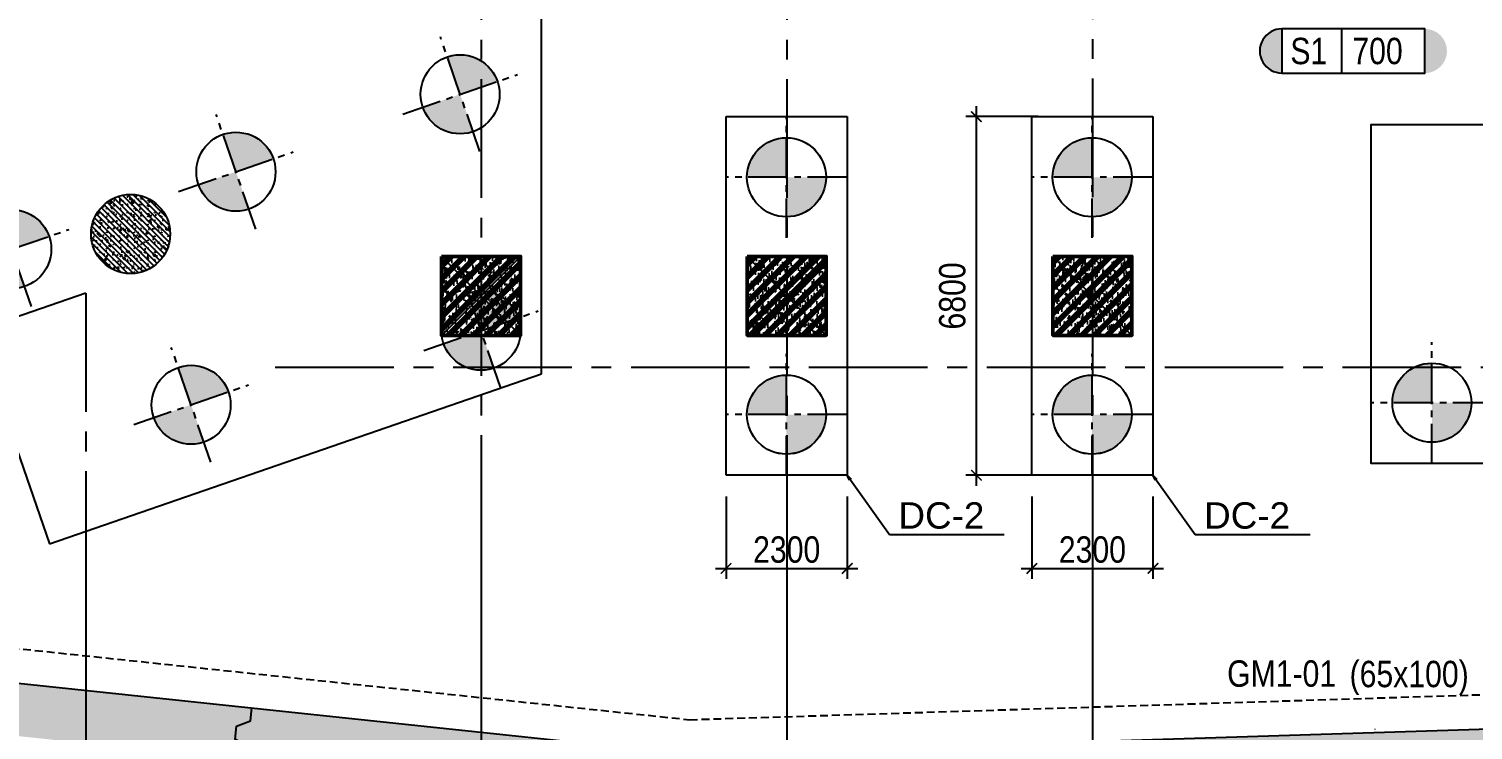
# Model space of a CAD drawing. Header units: millimetres. Extents: x -80883 to 1373228, y -532110 to 182357.
# Drawn here: x 725603 to 753005, y -342209 to -328912 of the extents above; entities that cross this region are included whole.
import ezdxf
from ezdxf.enums import TextEntityAlignment as Align
from ezdxf.xclip import XClip

# ---------------------------------------------------------------- set-up
doc = ezdxf.new("R2010")
doc.units = ezdxf.units.MM
doc.header["$LTSCALE"] = 100
doc.header["$XCLIPFRAME"] = 0
doc.header["$PDMODE"] = 32
doc.header["$PDSIZE"] = 2.5
for name, pattern in [('CENTER2', [1.125, 0.75, -0.125, 0.125, -0.125]), ('DASHED', [4.5, 3, -1.5]), ('HIDDEN', [0.375, 0.25, -0.125])]:
    doc.linetypes.add(name, pattern=pattern)
for name, color, linetype in [('ccu11-Khuat', 9, 'DASHED'), ('ccu11-Manh', 8, 'Continuous'), ('ccu12-Chidan', 9, 'Continuous'), ('ccu12-Hatch', 250, 'Continuous'), ('ccu12-Pile', 4, 'Continuous'), ('ccu12-Text', 31, 'Continuous'), ('ccu12-Truc', 13, 'CENTER2'), ('KC-Betong', 6, 'Continuous'), ('KC2-CONCRETE', 7, 'Continuous'), ('KC2-DIM', 251, 'Continuous'), ('KCS_CENTER_POINT', 7, 'Continuous'), ('KCS_PILE', 8, 'HIDDEN'), ('KT-Dim', 8, 'Continuous'), ('Xref_ST_MBDV Cot vach 30.7.2022$0$Xref_ST_MBDV Cot vach 30.7.2022|Xref_ST_MBDV Cot vach 30.7.2022|Xref_ST_MBDV Cot vach 30.7.2022|Xref_ST_MBDV Cot vach 30.7.2022|A-CORE-OTLN', 2, 'Continuous'), ('Xref_ST_MBDV Cot vach 30.7.2022$0$Xref_ST_MBDV Cot vach 30.7.2022|Xref_ST_MBDV Cot vach 30.7.2022|Xref_ST_MBDV Cot vach 30.7.2022|Xref_ST_MBDV Cot vach 30.7.2022|A-WALL-PATT', 251, 'Continuous'), ('Xref_ST_MBDV Cot vach 30.7.2022$0$Xref_ST_MBDV Cot vach 30.7.2022|Xref_ST_MBDV Cot vach 30.7.2022|Xref_ST_MBDV Cot vach 30.7.2022|Xref_ST_MBDV Cot vach 30.7.2022|ccu12-Thay', 7, 'Continuous')]:
    doc.layers.add(name, color=color, linetype=linetype)
for name, color, linetype, lineweight in [('ccu12-Tencaukien', 9, 'Continuous', 15), ('KC-Tencaukien', 9, 'Continuous', 15), ('KT-Net cot vach', 6, 'Continuous', 50)]:
    doc.layers.add(name, color=color, linetype=linetype, lineweight=lineweight)
doc.styles.add('Arial', font='arial.ttf', dxfattribs={"width": 0.7})
doc.styles.add('Arial Narrow', font='ARIALN.TTF')
doc.dimstyles.new('ccu11-100x2', dxfattribs={"dimscale": 100, "dimtxt": 2.5, "dimasz": 1, "dimexe": 1, "dimexo": 2, "dimgap": 1, "dimtad": 1, "dimdec": 0, "dimlfac": 0.5, "dimrnd": 5, "dimdsep": 46, "dimtxsty": 'Arial', "dimblk": 'ARCHTICK', "dimcen": -1, "dimdle": 1, "dimclrd": 256, "dimclre": 256, "dimclrt": 31, "dimadec": 0, "dimazin": 2, "dimtfac": 0.1, "dimtdec": 0, "dimtmove": 0, "dimatfit": 1, "dimldrblk": 'ARCHTICK', "dimfxl": 1, "dimtvp": 0.8333333333333334, "dimtolj": 1, "dimtzin": 12, "dimarcsym": 0})
doc.dimstyles.new('ccu12-200', dxfattribs={"dimscale": 200, "dimtxt": 2.5, "dimasz": 1, "dimexe": 1, "dimexo": 2, "dimgap": 1, "dimtad": 1, "dimdec": 0, "dimrnd": 5, "dimdsep": 46, "dimtxsty": 'Arial Narrow', "dimblk": 'ARCHTICK', "dimcen": -1, "dimdle": 1, "dimclrd": 256, "dimclre": 256, "dimclrt": 3, "dimadec": 0, "dimazin": 2, "dimtfac": 0.1, "dimtdec": 0, "dimtmove": 0, "dimatfit": 1, "dimldrblk": 'ARCHTICK', "dimfxl": 1, "dimtvp": 0.8333333333333334, "dimtolj": 1, "dimtzin": 12, "dimarcsym": 0})
doc.dimstyles.new('CCU_1-300', dxfattribs={"dimscale": 200, "dimtxt": 2.5, "dimasz": 1, "dimexe": 1, "dimexo": 2, "dimgap": 0.5, "dimtad": 1, "dimdec": 0, "dimrnd": 5, "dimdsep": 46, "dimtxsty": 'Arial Narrow', "dimblk": 'ARCHTICK', "dimcen": -1, "dimdle": 1, "dimclrd": 256, "dimclre": 256, "dimclrt": 3, "dimadec": 0, "dimazin": 2, "dimtfac": 0.1, "dimtdec": 0, "dimtix": 1, "dimtmove": 2, "dimatfit": 1, "dimfxl": 1, "dimtvp": 0.8333333333333334, "dimtolj": 1, "dimtzin": 12, "dimarcsym": 0})

# ---------------------------------------------------------------- blocks, each defined once
blk = doc.blocks.new('Xref_ST_MBDV Cot vach 30.7.2022$0$Tuong Vay01-flat-1')
at = {"layer": 'Xref_ST_MBDV Cot vach 30.7.2022$0$Xref_ST_MBDV Cot vach 30.7.2022|Xref_ST_MBDV Cot vach 30.7.2022|Xref_ST_MBDV Cot vach 30.7.2022|Xref_ST_MBDV Cot vach 30.7.2022|A-WALL-PATT'}
h = blk.add_hatch(dxfattribs=at)
h.set_pattern_fill('ACET-2D-VATLIEU04', color=256, scale=50, pattern_type=2)
h.set_pattern_definition([(49.99999999999999, (-11139561.83942936, -1407213.44759845), (-225.902473859489, 189.5546824974008), [37.49999998626113, -412.4999998488724]), (355, (-11139561.83942936, -1407213.44759845), (32.12721218541265, 367.2157156157773), [29.99999999490911, -329.9999999440002]), (100.4514, (-11139531.95358936, -1407216.06226845), (-341.2315265778452, -62.9441868767608), [31.87009499667636, -350.57105596344]), (46.18420000000001, (-11139561.83942936, -1407113.44759845), (-319.1804974675179, 306.2520974436775), [56.24999996954708, -618.749999665018]), (96.6356, (-11139517.37105686, -1407120.34425195), (-516.9959221575409, -60.14402179722674), [47.80514400473094, -525.8565000520404]), (351.1842, (-11139561.83942936, -1407113.44759845), (84.74077420309186, 546.3954293043353), [45.00000000792112, -495.0000000871323]), (21, (-11139511.83942936, -1407138.44759845), (-105.6808218676597, 275.3079533968121), [37.49999999934682, -412.499999992815]), (326.0000000000001, (-11139511.83942936, -1407138.44759845), (206.1288045682013, 305.5985201385338), [30.00000001746614, -330.0000001921275]), (71.4514, (-11139486.96831286, -1407155.22340145), (-328.9637652803212, 110.3801005582791), [31.87009499870726, -350.5710559857798]), (37.50000000000001, (-11139561.83942936, -1407213.44759845), (-78.13452938385308, 101.8269011885859), [0, -325.9999998517854, 0, -334.9999998476936, 0, -331.2499998493985]), (7.499999999999999, (-11139561.83942936, -1407213.44759845), (-23.27934638224542, 176.8241910238285), [0, -191.0000000278261, 0, -318.5000000464012, 0, -126.2500000183929]), (327.5, (-11139673.33942936, -1407213.44759845), (71.94441751949489, 112.9301145330537), [0, -125.0000000614986, 0, -390.0000001918756, 0, -517.5000002546042]), (317.5, (-11139723.33942936, -1407213.44759845), (158.0205495897681, 172.4491691102739), [0, -162.4999999478019, 0, -258.9999999168043, 0, -367.4999998819521]), (45, (-11139561.83942936, -1407213.44759845), (-150.2601910028607, 150.2601910026278), []), (45, (-11139561.83942936, -1407152.19759845), (-150.2601910028607, 150.2601910026278), [])])
h.paths.add_polyline_path([(-82665.42454257607, -118500.0088302612), (-81837.41861176863, -121132.0343658989), (-80902.71611081436, -123728.0834242017), (-79862.87874617614, -126283.8385967175), (-78719.63840653747, -128795.0430432414), (-77474.89874527603, -131257.5152608277), (-76130.7324262727, -133667.1548922951), (-74689.37767251953, -136019.9495540815), (-73153.2345392555, -138311.981517314), (-71524.86091735773, -140539.4342316107), (-69806.96827445179, -142698.5986796832), (-68002.4171395041, -144785.8795539467), (-66114.21234000102, -146797.8012427511), (-64145.497998368, -148731.0136179249), (-62099.55229647644, -150582.2976132843), (-59979.78201714717, -152348.5705846979), (-57789.71687134914, -154026.8914431464), (-55533.00362077914, -155614.4655520306), (-53213.40000534989, -157108.6493807235), (-50834.76848621853, -158506.954906286), (-48401.06981415115, -159807.0537564463), (-45916.35643433966, -161006.7810866404), (-43384.76573854871, -162104.1391847725), (-40810.51317570359, -163097.3007977149), (-38197.88523275405, -163984.6121738681), (-35551.23229684308, -164764.5958169776), (-32874.96141154505, -165435.9529462866), (-30173.5289383363, -165997.5656592443), (-27451.44813587703, -166448.4963081502), (-24701.85157574899, -166789.3238736566), (-4396.734290909022, -168938.2567786218), (36420.01678077132, -167648.2249503911), (41836.4863632936, -160718.6374020646), (12445.38596707024, -24367.66042796941), (8472.910947457654, -9248.974452903174), (-4718.707271176856, -5521.400683149928), (-10557.45827306993, -9946.818014640827), (-34021.18647153303, -27848.24941525888), (-39776.65152562223, -32008.57135346811), (-41248.85870469548, -35293.77142358455), (-45787.31564925052, -38574.38242801698), (-49368.4870454669, -38942.00303377653), (-57644.18705056235, -44924.06981060421), (-59844.65461433306, -46601.45355761005), (-61968.93197572604, -48362.30333496258), (-64019.60134904832, -50208.3517090485), (-65993.2459566202, -52136.53199238679), (-67886.59205765836, -54143.61763671576), (-69696.47008413821, -56226.27801198442), (-71419.8706161473, -58381.05012253253), (-73053.93764149398, -60604.33085121214), (-74595.93274202198, -62892.42844269238), (-76043.29574720934, -65241.53179885377), (-77393.615911806, -67647.72832025355), (-78644.64476583898, -70107.01135663176), (-79794.29917307012, -72615.28586126259), (-80840.66479975358, -75168.37520986283), (-81781.99930225872, -77762.02815519366), (-82616.73522835784, -80391.9259061541), (-83343.48262714595, -83053.68931881292), (-83961.03136360087, -85742.88618860021), (-84468.3531336058, -88455.03863057657), (-84864.60300002433, -91185.62932156771), (-85149.1148865223, -93930.11565387133), (-85321.41487544402, -96683.60341540864), (-85381.30445068702, -99529.50948559865), (-85328.50406530127, -102200.8374458619), (-85163.21024433896, -104955.3926120612), (-84885.69993967563, -107700.5945179402), (-84496.42936686985, -110432.1923394061), (-83996.04728951491, -113145.6335586284), (-83385.3738030456, -115836.3975027683)], flags=16)
h.paths.add_polyline_path([(-83625.45879450254, -118780.6341908188), (-82785.20518665202, -121451.592054751), (-81836.67593448795, -124086.0436255364), (-80781.45706173405, -126679.6041032514), (-79621.30565389246, -129227.9548506811), (-78358.15352366865, -131726.8525110248), (-76994.10399421491, -134172.1360737709), (-75531.42839684151, -136559.7338032422), (-73972.56228888594, -138885.6700187323), (-72320.10139823705, -141146.0717144171), (-70576.79730102606, -143337.1750085717), (-68745.55283991061, -145455.3314108832), (-66829.41729043424, -147497.0138977058), (-64831.58128353581, -149458.8227850739), (-62755.37149274349, -151337.4913895966), (-60604.24509477988, -153129.8914679771), (-58381.7840128839, -154833.0384259534), (-56091.68895242736, -156444.0962880657), (-53737.77323871478, -157960.3824199464), (-51323.95646727085, -159379.3719952791), (-48854.25797718205, -160698.7021999834), (-46332.79015832208, -161916.1761666269), (-43763.75160367042, -163029.7666325136), (-41151.42011806555, -164037.6193153583), (-38500.14559506811, -164938.0560009221), (-35814.34277378954, -165729.5773374715), (-33098.48388773762, -166410.8653324069), (-30357.09121792205, -166980.7855469028), (-27594.72956264392, -167438.3889849058), (-24815.98988816142, -167782.8289991841), (-4433.735052675009, -169939.9255319908), (36919.56229590811, -168632.9359166666), (42912.68845487945, -160965.5998827359), (13418.22973546013, -24135.12373521132), (9294.838300889242, -8442.070929647249), (-4925.935208282433, -4423.687328800617), (-11162.76267831214, -9150.82235655561), (-34617.47974592447, -27045.37879939191), (-40579.63196872547, -31355.10398377781), (-42051.83914779872, -34640.30405389448), (-46155.98199344426, -37606.97231750819), (-49737.15338966064, -37974.59292326774), (-58240.31235744618, -44121.0777798905), (-60467.11885703541, -45818.53930653841), (-62622.81900685839, -47605.43596977205), (-64703.8232677374, -49478.79233927629), (-66706.66158131324, -51435.49383058609), (-68628.013630962, -53472.26783320424), (-70464.66541309468, -55585.73726807744), (-72213.55809716694, -57772.38228180911), (-73871.79587351345, -60028.54927773564), (-75436.60120790266, -62350.49395546387), (-76905.37393212318, -64734.34577669739), (-78275.66833624989, -67176.13529814105), (-79545.20269040763, -69671.7966022063), (-80711.86304414831, -72217.17406733404), (-81773.70674647763, -74808.02928769216), (-82728.96568063274, -77440.04813065287), (-83576.04920824617, -80108.84792049509), (-84313.5468179807, -82809.98473610263), (-84940.23047422245, -85538.9608107484), (-85455.05666192248, -88291.23202148662), (-85857.16812421381, -91062.21545574092), (-86145.88844638877, -93847.29761108034), (-86320.75738810934, -96641.83923533), (-86381.51240370423, -99528.87035845965), (-86327.91179009154, -102240.684236032), (-86160.19218073785, -105035.6641918905), (-85878.57688103244, -107821.473743778), (-85483.548480995, -110593.4755141111), (-84975.76463904232, -113347.0545681345), (-84356.0573821161, -116077.6233250971)])
at = {"layer": 'Xref_ST_MBDV Cot vach 30.7.2022$0$Xref_ST_MBDV Cot vach 30.7.2022|Xref_ST_MBDV Cot vach 30.7.2022|Xref_ST_MBDV Cot vach 30.7.2022|Xref_ST_MBDV Cot vach 30.7.2022|A-CORE-OTLN', "color": 6}
blk.add_lwpolyline([(-38197.88523275405, -163984.6121738681), (-35551.23229684308, -164764.5958169776), (-32874.96141154505, -165435.9529462866), (-30173.5289383363, -165997.5656592443), (-27451.44813587703, -166448.4963081502), (-24701.85157574899, -166789.3238736566), (-4396.734290909022, -168938.2567786218), (36420.01678077132, -167648.2249503911), (41836.4863632936, -160718.6374020646), (12445.38596707024, -24367.66042796941)], dxfattribs=at)
at = {"layer": 'Xref_ST_MBDV Cot vach 30.7.2022$0$Xref_ST_MBDV Cot vach 30.7.2022|Xref_ST_MBDV Cot vach 30.7.2022|Xref_ST_MBDV Cot vach 30.7.2022|Xref_ST_MBDV Cot vach 30.7.2022|ccu12-Thay', "ltscale": 10}
blk.add_lwpolyline([(-12787.08475927636, -169055.873113154), (-12760.79127307422, -168807.4277941019), (-12996.40481004678, -168656.7101736316), (-12970.07612846047, -168407.9322958633), (-12708.1339099016, -168309.8720385653), (-12681.84042369761, -168061.4267195116)], dxfattribs=at)
blk = doc.blocks.new('_ARCHTICK')
at = {"color": 0, "linetype": 'ByBlock', "const_width": 0.15}
blk.add_lwpolyline([(-0.5, -0.5), (0.5, 0.5)], dxfattribs=at)
blk = doc.blocks.new('*D1094')
at = {"layer": 'Defpoints', "color": 0, "transparency": 16777216}
for p in [(362499.3874795341, -94047.12909611873), (369999.3874795341, -94047.12909611873, -7.594823728268585e-05), (369999.3874795341, -102340.5168086441)]:
    blk.add_point(p, dxfattribs=at)
at = {"layer": 'KT-Dim', "lineweight": -2, "transparency": 16777216}
for p, q in [((362499.3874795341, -94447.12909611873), (362499.3874795341, -102540.5168086441)), ((369999.3874795341, -94447.12909611873), (369999.3874795341, -102540.5168086441)), ((362299.3874795341, -102340.5168086441), (370199.3874795341, -102340.5168086441))]:
    blk.add_line(p, q, dxfattribs=at)
at = {"layer": 'KT-Dim', "lineweight": -2, "transparency": 16777216, "xscale": 200, "yscale": 200, "zscale": 200, "rotation": 180}
blk.add_blockref('_ARCHTICK', (362499.3874795341, -102340.5168086441), dxfattribs=at)
at = {"layer": 'KT-Dim', "lineweight": -2, "transparency": 16777216, "xscale": 200, "yscale": 200, "zscale": 200}
blk.add_blockref('_ARCHTICK', (369999.3874795341, -102340.5168086441), dxfattribs=at)
at = {"layer": 'KT-Dim', "color": 3, "transparency": 16777216, "insert": (366249.3874795341, -101885.2303147832), "char_height": 500, "attachment_point": 5, "style": 'Arial Narrow'}
blk.add_mtext('\\A1;7500', dxfattribs=at)
blk = doc.blocks.new('*D1097')
at = {"layer": 'Defpoints', "color": 0, "transparency": 16777216}
for p in [(362499.3874795341, -94047.12909611873), (409199.3874795341, -94047.12909611873), (409199.3874795341, -103940.5168086441)]:
    blk.add_point(p, dxfattribs=at)
at = {"layer": 'KT-Dim', "lineweight": -2, "transparency": 16777216}
for p, q in [((362499.3874795341, -94447.12909611873), (362499.3874795341, -104140.5168086441)), ((409199.3874795341, -94447.12909611873), (409199.3874795341, -104140.5168086441)), ((362299.3874795341, -103940.5168086441), (409399.3874795341, -103940.5168086441))]:
    blk.add_line(p, q, dxfattribs=at)
at = {"layer": 'KT-Dim', "lineweight": -2, "transparency": 16777216, "xscale": 200, "yscale": 200, "zscale": 200, "rotation": 180}
blk.add_blockref('_ARCHTICK', (362499.3874795341, -103940.5168086441), dxfattribs=at)
at = {"layer": 'KT-Dim', "lineweight": -2, "transparency": 16777216, "xscale": 200, "yscale": 200, "zscale": 200}
blk.add_blockref('_ARCHTICK', (409199.3874795341, -103940.5168086441), dxfattribs=at)
at = {"layer": 'KT-Dim', "color": 3, "transparency": 16777216, "insert": (385849.3874795341, -103485.2303147832), "char_height": 500, "attachment_point": 5, "style": 'Arial Narrow'}
blk.add_mtext('\\A1;46700', dxfattribs=at)
blk = doc.blocks.new('*D1081')
at = {"layer": 'Defpoints', "color": 0, "transparency": 16777216}
for p in [(369999.3874795341, -94047.12909611873, -7.594823728268585e-05), (375799.3874795341, -94047.12909611873), (375799.3874795341, -102340.5168086441)]:
    blk.add_point(p, dxfattribs=at)
at = {"layer": 'KT-Dim', "lineweight": -2, "transparency": 16777216}
for p, q in [((369999.3874795341, -94447.12909611873), (369999.3874795341, -102540.5168086441)), ((375799.3874795341, -94447.12909611873), (375799.3874795341, -102540.5168086441)), ((369799.3874795341, -102340.5168086441), (375999.3874795341, -102340.5168086441))]:
    blk.add_line(p, q, dxfattribs=at)
at = {"layer": 'KT-Dim', "lineweight": -2, "transparency": 16777216, "xscale": 200, "yscale": 200, "zscale": 200, "rotation": 180}
blk.add_blockref('_ARCHTICK', (369999.3874795341, -102340.5168086441), dxfattribs=at)
at = {"layer": 'KT-Dim', "lineweight": -2, "transparency": 16777216, "xscale": 200, "yscale": 200, "zscale": 200}
blk.add_blockref('_ARCHTICK', (375799.3874795341, -102340.5168086441), dxfattribs=at)
at = {"layer": 'KT-Dim', "color": 3, "transparency": 16777216, "insert": (372899.3874795341, -101885.2303147832), "char_height": 500, "attachment_point": 5, "style": 'Arial Narrow'}
blk.add_mtext('\\A1;5800', dxfattribs=at)
blk = doc.blocks.new('*D1082')
at = {"layer": 'Defpoints', "color": 0, "transparency": 16777216}
for p in [(375799.3874795341, -94047.12909611873), (381599.3874795341, -94047.12909611873), (381599.3874795341, -102340.5168086441)]:
    blk.add_point(p, dxfattribs=at)
at = {"layer": 'KT-Dim', "lineweight": -2, "transparency": 16777216}
for p, q in [((375799.3874795341, -94447.12909611873), (375799.3874795341, -102540.5168086441)), ((381599.3874795341, -94447.12909611873), (381599.3874795341, -102540.5168086441)), ((375599.3874795341, -102340.5168086441), (381799.3874795341, -102340.5168086441))]:
    blk.add_line(p, q, dxfattribs=at)
at = {"layer": 'KT-Dim', "lineweight": -2, "transparency": 16777216, "xscale": 200, "yscale": 200, "zscale": 200, "rotation": 180}
blk.add_blockref('_ARCHTICK', (375799.3874795341, -102340.5168086441), dxfattribs=at)
at = {"layer": 'KT-Dim', "lineweight": -2, "transparency": 16777216, "xscale": 200, "yscale": 200, "zscale": 200}
blk.add_blockref('_ARCHTICK', (381599.3874795341, -102340.5168086441), dxfattribs=at)
at = {"layer": 'KT-Dim', "color": 3, "transparency": 16777216, "insert": (378699.3874795341, -101885.2303147832), "char_height": 500, "attachment_point": 5, "style": 'Arial Narrow'}
blk.add_mtext('\\A1;5800', dxfattribs=at)
blk = doc.blocks.new('*D1083')
at = {"layer": 'Defpoints', "color": 0, "transparency": 16777216}
for p in [(381599.3874795341, -94047.12909611873), (390299.3874795341, -94047.12909611873), (390299.3874795341, -102340.5168086441)]:
    blk.add_point(p, dxfattribs=at)
at = {"layer": 'KT-Dim', "lineweight": -2, "transparency": 16777216}
for p, q in [((381599.3874795341, -94447.12909611873), (381599.3874795341, -102540.5168086441)), ((390299.3874795341, -94447.12909611873), (390299.3874795341, -102540.5168086441)), ((381399.3874795341, -102340.5168086441), (390499.3874795341, -102340.5168086441))]:
    blk.add_line(p, q, dxfattribs=at)
at = {"layer": 'KT-Dim', "lineweight": -2, "transparency": 16777216, "xscale": 200, "yscale": 200, "zscale": 200, "rotation": 180}
blk.add_blockref('_ARCHTICK', (381599.3874795341, -102340.5168086441), dxfattribs=at)
at = {"layer": 'KT-Dim', "lineweight": -2, "transparency": 16777216, "xscale": 200, "yscale": 200, "zscale": 200}
blk.add_blockref('_ARCHTICK', (390299.3874795341, -102340.5168086441), dxfattribs=at)
at = {"layer": 'KT-Dim', "color": 3, "transparency": 16777216, "insert": (385949.3874795341, -101885.2303147832), "char_height": 500, "attachment_point": 5, "style": 'Arial Narrow'}
blk.add_mtext('\\A1;8700', dxfattribs=at)
blk = doc.blocks.new('D1500.')
at = {"layer": 'ccu12-Hatch', "ltscale": 0.5}
h = blk.add_hatch(color=256, dxfattribs=at)
h.dxf.hatch_style = 1
h.paths.add_polyline_path([(750, 0, 0.414213562373095), (0, 750), (0, 0)])
h.paths.add_polyline_path([(0, 0), (-750, 0, 0.414213562373095), (0, -750)])
at = {"layer": 'ccu12-Pile', "color": 13, "linetype": 'CENTER2', "ltscale": 10}
for p, q in [((0, 1150), (0, -1150)), ((1150, 0), (-1150, 0))]:
    blk.add_line(p, q, dxfattribs=at)
at = {"layer": 'ccu12-Pile', "ltscale": 0.5}
blk.add_circle((0, 0), 750, dxfattribs=at)
blk = doc.blocks.new('D1500')
at = {"layer": 'ccu12-Pile', "rotation": 270}
blk.add_blockref('D1500.', (-4.256744291633368, 0.01587060443125665), dxfattribs=at)
blk = doc.blocks.new('DC-2-1500')
at = {"layer": 'KC2-CONCRETE'}
for p, q in [((-1150, 3400), (1150, 3400)), ((-1150, -3400), (-1150, 3400)), ((1150, 3400), (1150, -3400)), ((1150, -3400), (-1150, -3400))]:
    blk.add_line(p, q, dxfattribs=at)
at = {"layer": 'KCS_CENTER_POINT'}
for p, q in [((-150, 0), (150, 0)), ((0, 150), (0, -150))]:
    blk.add_line(p, q, dxfattribs=at)
at = {"layer": 'KCS_PILE'}
for p in [(0, 2250), (0, -2250)]:
    blk.add_blockref('D1500', p, dxfattribs=at)
blk = doc.blocks.new('*U151')
h = blk.add_hatch()
h.set_pattern_fill('VATLIEU04', color=250, scale=40, style=0, pattern_type=2)
h.set_pattern_definition([(49.99999999999999, (550, -550), (286.9040730403014, -25.10085399303804), [30, -330]), (355, (550, -550), (-55.50053344520001, 300.8768534800047), [24, -264]), (100.4514, (573.908672, -552.091736), (231.4037526856086, 275.7758168243814), [25.496076, -280.4568448]), (46.18420000000001, (550, -470), (426.8964194502578, -66.20760573160723), [45, -495]), (96.6356, (585.574698, -475.5173228), (373.8650822194813, 389.6471483601767), [38.2441152, -420.6852]), (351.1842, (550, -470), (373.8647780534509, 389.6474403701299), [36, -396]), (21, (590, -490), (238.7628208473847, -161.0475562661355), [30, -330]), (326.0000000000001, (590, -490), (97.32613276863269, 290.0600180187412), [24, -264]), (71.4514, (609.8968932, -503.4206424), (336.089051432596, 129.012198683981), [25.496076, -280.4568448]), (37.50000000000001, (550, -550), (4.863942126916267, 133.1575415325246), [0, -260.8, 0, -268, 0, -265]), (7.499999999999999, (550, -550), (105.2278149768594, 157.7646847529441), [0, -152.8, 0, -254.8, 0, -101]), (327.5, (460.8, -550), (213.5289744689636, -9.021948693751902), [0, -100, 0, -312, 0, -414]), (317.5, (420.8, -550), (233.2744677369545, 40.04199293292709), [0, -130, 0, -207.2, 0, -294]), (45, (550, -550), (-120.2081528017131, 120.2081528017131), []), (45, (550, -501), (-120.2081528017131, 120.2081528017131), [])])
h.paths.add_polyline_path([(-475, 475), (1025, 475), (1025, -1025), (-475, -1025)])
at = {"color": 6, "ltscale": 0.25}
blk.add_lwpolyline([(-475, 475), (1025, 475), (1025, -1025), (-475, -1025)], close=True, dxfattribs=at)
at = {"layer": 'Defpoints', "linetype": 'ByBlock', "ltscale": 30}
for p, q in [((1025, 475), (-475, -1025)), ((-475, 475), (1025, -1025))]:
    blk.add_line(p, q, dxfattribs=at)
blk = doc.blocks.new('MBDV-B1-T1-PN')
at = {"layer": 'ccu12-Hatch', "ltscale": 0.5}
h = blk.add_hatch(dxfattribs=at)
h.set_pattern_fill('BETONG', color=256, scale=50, angle=90, pattern_type=2)
h.set_pattern_definition([(90, (-673144.6059733587, 300749.453765272), (-259.8076212, 1.59086285848334e-14), [6.25, -143.75]), (90, (-673155.4312909087, 300749.453765272), (-259.8076212, 1.59086285848334e-14), [6.25, -143.75]), (210, (-673144.6059733587, 300749.453765272), (129.9038105999999, -225.0000000560045), [6.25, -143.75]), (210, (-673150.0186321588, 300758.828765272), (129.9038105999999, -225.0000000560045), [6.25, -143.75]), (90, (-673274.5097839588, 300824.453765272), (-259.8076212, 1.59086285848334e-14), [6.25, -143.75]), (90, (-673285.3351015088, 300824.453765272), (-259.8076212, 1.59086285848334e-14), [6.25, -143.75]), (210, (-673274.5097839588, 300824.453765272), (129.9038105999999, -225.0000000560045), [6.25, -143.75]), (210, (-673279.9224427587, 300833.828765272), (129.9038105999999, -225.0000000560045), [6.25, -143.75]), (150, (-673144.6059733587, 300755.703765272), (-129.9038106, -225.0000000560045), [6.25, -143.75]), (150, (-673150.0186321588, 300746.328765272), (-129.9038106, -225.0000000560045), [6.25, -143.75]), (150, (-673014.7021627587, 300830.703765272), (-129.9038106, -225.0000000560045), [6.25, -143.75]), (150, (-673020.1148215587, 300821.328765272), (-129.9038106, -225.0000000560045), [6.25, -143.75]), (135, (-673144.6059733587, 300749.453765272), (-53.03300858899107, -53.03300858899107), []), (140, (-673144.6059733587, 300749.453765272), (31.37606749129758, 358.6300913003767), [37.5, -412.5]), (85.00000000000001, (-673144.6059733587, 300749.453765272), (-376.0960668500059, -69.37566680649998), [30, -330]), (190.4514, (-673141.9913033587, 300779.339605272), (-344.7197710304768, 289.2546908570108), [31.870095, -350.571056]), (136.1842, (-673244.6059733587, 300749.453765272), (82.75950716450907, 533.6205243128222), [56.24999999999996, -618.7499999999993]), (186.6356, (-673237.7093198587, 300793.922137772), (-487.0589354502208, 467.3313527743517), [47.805144, -525.8565]), (81.18420000000005, (-673244.6059733587, 300749.453765272), (-487.0593004626622, 467.3309725668137), [45, -495]), (111, (-673219.6059733587, 300799.453765272), (201.3094453326694, 298.4535260592309), [37.5, -412.5]), (56.00000000000004, (-673219.6059733587, 300799.453765272), (-362.5750225234265, 121.6576659607909), [30, -330]), (161.4514, (-673202.8301703588, 300824.324881772), (-161.2652483549762, 420.111314290745), [31.87009499999998, -350.5710559999997]), (127.5, (-673144.6059733587, 300749.453765272), (-166.4469269156558, 6.079927658645344), [0, -326, 0, -335, 0, -331.25]), (97.49999999999994, (-673144.6059733587, 300749.453765272), (-197.2058559411801, 131.5347687210743), [0, -191, 0, -318.5, 0, -126.25]), (57.49999999999999, (-673144.6059733587, 300637.953765272), (11.27743586718989, 266.9112180862045), [0, -124.9999999999999, 0, -389.9999999999997, 0, -517.4999999999993]), (47.5, (-673144.6059733587, 300587.953765272), (-50.05249116615884, 291.5930846711931), [0, -162.5, 0, -259, 0, -367.5])])
edge = h.paths.add_edge_path()
edge.add_arc((54389.03565472178, -32051.75711834745), 750, 0, 360)
at = {"layer": 'KC-Betong', "ltscale": 0.5}
blk.add_circle((54389.03565472178, -32051.75711834745, -4.45853799861673e-05), 750, dxfattribs=at)
at = {"layer": 'KT-Net cot vach'}
for p in [(60761.80449052667, -32951.6170497791, 7.594820233756635e-05), (66561.80449052667, -32951.61704353063, 7.594818160147295e-05), (72361.80449052667, -32951.61703728227, 7.594816086537956e-05)]:
    blk.add_blockref('*U151', p, dxfattribs=at)
blk = doc.blocks.new('*D745')
at = {"layer": 'Defpoints', "color": 0, "transparency": 16777216}
for p in [(744631.4106176815, -337376.0706487581), (746931.4106176815, -337376.0706487581), (746931.4106176815, -339143.5045075286)]:
    blk.add_point(p, dxfattribs=at)
at = {"layer": 'KC2-DIM', "lineweight": -2, "transparency": 16777216}
for p, q in [((744631.4106176815, -337776.0706487581), (744631.4106176815, -339343.5045075286)), ((746931.4106176815, -337776.0706487581), (746931.4106176815, -339343.5045075286)), ((744431.4106176815, -339143.5045075286), (747131.4106176815, -339143.5045075286))]:
    blk.add_line(p, q, dxfattribs=at)
at = {"layer": 'KC2-DIM', "lineweight": -2, "transparency": 16777216, "xscale": 200, "yscale": 200, "zscale": 200, "rotation": 180}
blk.add_blockref('_ARCHTICK', (744631.4106176815, -339143.5045075286), dxfattribs=at)
at = {"layer": 'KC2-DIM', "lineweight": -2, "transparency": 16777216, "xscale": 200, "yscale": 200, "zscale": 200}
blk.add_blockref('_ARCHTICK', (746931.4106176815, -339143.5045075286), dxfattribs=at)
at = {"layer": 'KC2-DIM', "color": 3, "transparency": 16777216, "insert": (745781.4106176815, -338788.2180136678), "char_height": 500, "attachment_point": 5, "style": 'Arial Narrow'}
blk.add_mtext('\\A1;2300', dxfattribs=at)
blk = doc.blocks.new('MBDV-COC-PN')
at = {"layer": 'KCS_PILE', "rotation": 289.0471379539969}
for p in [(60642.00472006493, -29406.97817730409), (56388.37789014261, -30875.53488093003), (52134.75106022018, -32344.09158455598), (61038.17881381966, -33889.50492986647), (55537.53456788952, -35294.37477246975)]:
    blk.add_blockref('D1500', p, dxfattribs=at)
at = {"layer": 'KCS_PILE'}
for p in [(66836.80233636172, -30976.21026053349), (72636.80233636172, -30976.21025428514), (79082.54774623504, -35251.56900014193), (66836.80233636172, -35476.21026053349), (72636.80233636172, -35476.21025428514)]:
    blk.add_blockref('D1500', p, dxfattribs=at)
blk = doc.blocks.new('ccu11-chieudaysan-flat-2')
at = {"layer": 'ccu12-Chidan'}
for points in [[(-568.9677828538697, -2.619344741106033e-10), (-568.9677828538697, 418.9675619945338, 1)], [(787.9355657075066, 418.9675619945338), (787.9355657075066, -2.619344741106033e-10, 1)]]:
    blk.add_hatch(color=8, dxfattribs=at).paths.add_polyline_path(points)
at = {"layer": 'ccu12-Chidan', "color": 7}
blk.add_line((0, 0), (0, 418.9675619945629), dxfattribs=at)
blk.add_lwpolyline([(-568.9677828541026, 0), (787.9355657075066, 0), (787.9355657075066, 418.9675619945629), (-568.9677828541026, 418.9675619945629)], close=True, dxfattribs=at)
blk.add_arc((-568.9677828541026, 209.4837809972232), 209.4837809973396, 90, 270.0000604044855, dxfattribs=at)
at = {"layer": 'ccu12-Chidan', "color": 31, "style": 'Arial Narrow', "width": 0.7}
for tag, p in [('S00', (-488.0154019014444, 209.4837809972232)), ('200', (99.99999999976717, 209.4837809972232))]:
    blk.add_attdef(tag, text='', height=250, dxfattribs=at).set_placement(p, align=Align.MIDDLE_LEFT)
blk = doc.blocks.new('*U699')
at = {"layer": 'ccu12-Tencaukien', "color": 8, "ltscale": 10000}
blk.add_line((360.6565736538532, -155.3215232637356), (354.4065714950475, -155.3215232637356), dxfattribs=at)
at = {"layer": 'ccu12-Text', "color": 2, "style": 'Arial Narrow', "width": 0.8}
blk.add_attdef('SH', text='', height=300, dxfattribs=at).set_placement((275.6048113084853, 5.864471777974813), align=Align.BOTTOM_RIGHT)
at = {"layer": 'ccu12-Text', "color": 31, "style": 'Arial Narrow', "width": 0.8}
for tag, p in [('(', (507.5315725744504, -75.41116959831947)), ('KT', (632.605666770517, -75.41116959831947)), (')', (962.8971199221714, -75.41116959831947))]:
    blk.add_attdef(tag, text='', height=250, dxfattribs=at).set_placement(p, align=Align.BOTTOM_LEFT)
blk = doc.blocks.new('*D1338')
at = {"layer": 'Defpoints', "color": 0, "ltscale": 0.5, "transparency": 16777216}
for p in [(743580.7361552373, -330576.0706487582), (745152.6751752596, -330576.0706487582), (745152.6751752596, -337376.0706487582)]:
    blk.add_point(p, dxfattribs=at)
at = {"layer": 'KC2-DIM', "lineweight": -2, "ltscale": 0.5, "transparency": 16777216}
for p, q in [((743580.7361552373, -337576.0706487582), (743580.7361552373, -330376.0706487582)), ((744752.6751752596, -330576.0706487582), (743380.7361552373, -330576.0706487582)), ((744752.6751752596, -337376.0706487582), (743380.7361552373, -337376.0706487582))]:
    blk.add_line(p, q, dxfattribs=at)
at = {"layer": 'KC2-DIM', "lineweight": -2, "ltscale": 0.5, "transparency": 16777216, "xscale": 200, "yscale": 200, "zscale": 200}
for p, rotation in [((743580.7361552373, -330576.0706487582), 90), ((743580.7361552373, -337376.0706487582), 270)]:
    blk.add_blockref('_ARCHTICK', p, dxfattribs=dict(at, rotation=rotation))
at = {"layer": 'KC2-DIM', "color": 3, "ltscale": 0.5, "transparency": 16777216, "insert": (743125.4496613762, -333976.0706487584), "char_height": 500, "attachment_point": 5, "rotation": 90, "style": 'Arial Narrow', "bg_fill": 3, "box_fill_scale": 1.1, "bg_fill_color": 256, "bg_fill_true_color": 13158600, "bg_fill_transparency": 0}
blk.add_mtext('\\A1;6800', dxfattribs=at)
blk = doc.blocks.new('*D1339')
at = {"layer": 'Defpoints', "color": 0, "transparency": 16777216}
for p in [(738831.4107714776, -337376.0708088026), (741131.4107714776, -337376.0708088026), (741131.4107714776, -339143.5046675731)]:
    blk.add_point(p, dxfattribs=at)
at = {"layer": 'KC2-DIM', "lineweight": -2, "transparency": 16777216}
for p, q in [((738831.4107714776, -337776.0708088026), (738831.4107714776, -339343.5046675731)), ((741131.4107714776, -337776.0708088026), (741131.4107714776, -339343.5046675731)), ((738631.4107714776, -339143.5046675731), (741331.4107714776, -339143.5046675731))]:
    blk.add_line(p, q, dxfattribs=at)
at = {"layer": 'KC2-DIM', "lineweight": -2, "transparency": 16777216, "xscale": 200, "yscale": 200, "zscale": 200, "rotation": 180}
blk.add_blockref('_ARCHTICK', (738831.4107714776, -339143.5046675731), dxfattribs=at)
at = {"layer": 'KC2-DIM', "lineweight": -2, "transparency": 16777216, "xscale": 200, "yscale": 200, "zscale": 200}
blk.add_blockref('_ARCHTICK', (741131.4107714776, -339143.5046675731), dxfattribs=at)
at = {"layer": 'KC2-DIM', "color": 3, "transparency": 16777216, "insert": (739981.4107714776, -338788.2181737123), "char_height": 500, "attachment_point": 5, "style": 'Arial Narrow'}
blk.add_mtext('\\A1;2300', dxfattribs=at)
blk = doc.blocks.new('Grid-ST-flat-3')
at = {"layer": 'ccu12-Truc', "ltscale": 30}
for p, q in [((381599.3874795341, -66474.78057617624), (381599.3874795341, -104409.5824195731)), ((369999.3874795341, -69862.92378625314), (369999.3874795341, -104409.5824195731)), ((375799.3874795341, -69862.92378625314), (375799.3874795341, -104409.5824195731)), ((362499.3874795341, -90794.44285003131), (320490.9257493084, -105297.7856638855)), ((362499.3874795341, -90794.44285003131), (362499.3874795341, -104409.5824195731)), ((366096.2468389729, -92196.27186136931), (425824.0468604038, -92196.27186137077))]:
    blk.add_line(p, q, dxfattribs=at)
at = {"layer": 'KT-Dim'}
for base, p1, p2, picture, middle in [((369999.3874795341, -102340.5168086441), (362499.3874795341, -94047.12909611873), (369999.3874795341, -94047.12909611873, -7.594823728268585e-05), '*D1094', (366249.3874795341, -101885.2303147832)), ((409199.3874795341, -103940.5168086441), (362499.3874795341, -94047.12909611873), (409199.3874795341, -94047.12909611873), '*D1097', (385849.3874795341, -103485.2303147832)), ((375799.3874795341, -102340.5168086441), (369999.3874795341, -94047.12909611873, -7.594823728268585e-05), (375799.3874795341, -94047.12909611873), '*D1081', (372899.3874795341, -101885.2303147832)), ((381599.3874795341, -102340.5168086441), (375799.3874795341, -94047.12909611873), (381599.3874795341, -94047.12909611873), '*D1082', (378699.3874795341, -101885.2303147832)), ((390299.3874795341, -102340.5168086441), (381599.3874795341, -94047.12909611873), (390299.3874795341, -94047.12909611873), '*D1083', (385949.3874795341, -101885.2303147832))]:
    dim = blk.add_linear_dim(base=base, p1=p1, p2=p2, dimstyle='ccu12-200', dxfattribs=at)
    dim.commit()
    dim.dimension.update_dxf_attribs({"geometry": picture, "text_midpoint": middle})

msp = doc.modelspace()

# ---------------------------------------------------------------- linework, layer by layer
at = {"ltscale": 0.5}
msp.add_line((725991.1696173036, -338679.2040455387), (735331.4106176813, -335454.5033176573), dxfattribs=at)
msp.add_lwpolyline([(735331.4106176813, -335454.5033176573), (735331.4106176813, -327080.6282964162), (733941.2872894118, -327080.6282964162), (727159.7198302955, -307438.0382474257), (716478.3902357772, -311125.7473049939), (725991.1696173036, -338679.2040455387)], dxfattribs=at)
msp.add_lwpolyline([(753331.4106176816, -319476.0862478336), (751072.8969753021, -319476.0862478336), (751072.8969753021, -313051.1021184381), (757881.4104638854, -313051.1021184381), (757881.4104638854, -319476.0862478336), (755631.4106176815, -319476.0862478336), (755631.4106176815, -330726.0386360183), (757881.4104638854, -330726.0386360183), (757881.4104638854, -337151.0227654139), (751072.8969753021, -337151.0227654139), (751072.8969753021, -330726.0386360183), (753331.4106176816, -330726.0386360183)], close=True, dxfattribs=at)
at = {"layer": 'ccu11-Khuat', "ltscale": 0.5}
msp.add_lwpolyline([(704512.1804665693, -337089.6794512663), (707133.3859769849, -337862.1635936379), (709783.9246617972, -338527.0656602911), (712459.3830072081, -339083.2784972482), (715155.281255339, -339529.8718332416), (717885.934791131, -339868.3513070456), (738140.9126680533, -342011.977853914), (778608.9086597487, -340732.968587294), (783650.5514675784, -334282.9175546106), (765458.3314008671, -249885.7039088581)], dxfattribs=at)

# ---------------------------------------------------------------- block references
ref = msp.add_blockref('Xref_ST_MBDV Cot vach 30.7.2022$0$Tuong Vay01-flat-1', (742513.5964638155, -173724.8057649822))
XClip(ref).set_block_clipping_path([(-91541.67363452361, -190955.66829734467), (52438.32550173579, -76158.0499385341)])
msp.add_blockref('Grid-ST-flat-3', (364182.0231381474, -243129.7985158589))
at = {"layer": 'ccu11-Manh'}
msp.add_blockref('MBDV-B1-T1-PN', (673144.6059733587, -300749.453765272), dxfattribs=at)
at = {"layer": 'ccu12-Tencaukien', "extrusion": (4.388134669035146e-07, -9.799241008827418e-07, 0.9999999999994236)}
ref = msp.add_blockref('*U699', (750635.6683188287, -341701.9372196794), dxfattribs=dict(at, xscale=1.815893337873055, yscale=1.815893337873055, zscale=1.815893337873055, rotation=339.536933714468))
ref.add_attrib('KT', '(65x100)', dxfattribs={"color": 31, "extrusion": (4.388134669035146e-07, -9.799241008827418e-07, 0.9999999999994236), "height": 499.9999999999999, "style": 'Arial Narrow'}).set_placement((750661.5471310839, -341545.5209925722, 0.6641020786360491), align=Align.BOTTOM_LEFT)
ref.add_attrib('SH', 'GM1-01', dxfattribs={"color": 2, "extrusion": (4.388134669035146e-07, -9.799241008827418e-07, 0.9999999999994236), "height": 499.9999999999999, "style": 'Arial Narrow'}).set_placement((750406.6175992059, -341536.6445522812, 0.6643586532154658), align=Align.BOTTOM_RIGHT)
at = {"layer": 'KC-Tencaukien'}
ref = msp.add_blockref('ccu11-chieudaysan-flat-2', (750514.0063159708, -329749.8162397224), dxfattribs=dict(at, xscale=1.999999999999999, yscale=1.999999999999999, zscale=1.999999999999999))
ref.add_attrib('S00', 'S1', dxfattribs={"layer": 'ccu12-Chidan', "color": 31, "height": 499.9999999999998, "style": 'Arial Narrow'}).set_placement((749537.9755121679, -329330.848677728), align=Align.MIDDLE_LEFT)
ref.add_attrib('200', '700', dxfattribs={"layer": 'ccu12-Chidan', "color": 31, "height": 499.9999999999998, "style": 'Arial Narrow'}).set_placement((750714.0063159703, -329330.848677728), align=Align.MIDDLE_LEFT)
at = {"layer": 'KC2-DIM'}
for name, p in [('MBDV-COC-PN', (673144.6059733587, -300749.453765272)), ('DC-2-1500', (739981.4107714776, -333976.0708088026)), ('DC-2-1500', (745781.4106176815, -333976.0706487581))]:
    msp.add_blockref(name, p, dxfattribs=at)

# ---------------------------------------------------------------- texts
at = {"layer": 'ccu12-Tencaukien', "color": 31, "style": 'Arial'}
for p in [(742101.7681403388, -338388.9670497394), (747901.7679865427, -338388.9668896949)]:
    msp.add_text('DC-2', height=499.9999999999999, dxfattribs=at).set_placement(p)

# ---------------------------------------------------------------- dimensions: what is measured, and where the dimension line sits
at = {"layer": 'KC2-DIM'}
for base, p1, p2, picture, middle in [((741131.4107714776, -339143.5046675731), (738831.4107714776, -337376.0708088026), (741131.4107714776, -337376.0708088026), '*D1339', (739981.4107714776, -338788.2181737123)), ((746931.4106176815, -339143.5045075286), (744631.4106176815, -337376.0706487581), (746931.4106176815, -337376.0706487581), '*D745', (745781.4106176815, -338788.2180136678))]:
    dim = msp.add_linear_dim(base=base, p1=p1, p2=p2, dimstyle='CCU_1-300', dxfattribs=at)
    dim.commit()
    dim.dimension.update_dxf_attribs({"geometry": picture, "text_midpoint": middle})

# ---------------------------------------------------------------- leaders
msp.add_leader([(746931.4106176816, -337376.0706487593), (747729.3341577222, -338498.1791718074), (749910.5334416145, -338498.1791718074)], dimstyle='ccu11-100x2', override={"dimgap": 1, "dimtad": 0, "dimldrblk": 'Open'}, dxfattribs=at)

# ---------------------------------------------------------------- next in the draw order: dimensions: what is measured, and where the dimension line sits
at = {"layer": 'KC2-DIM', "ltscale": 0.5}
dim = msp.add_linear_dim(base=(743580.7361552373, -330576.0706487582), p1=(745152.6751752594, -337376.0706487581), p2=(745152.6751752594, -330576.0706487581), angle=90, dimstyle='ccu12-200', override={"dimfxl": 150, "dimtfill": 1}, dxfattribs=at)
dim.commit()
dim.dimension.update_dxf_attribs({"geometry": '*D1338', "text_midpoint": (743125.4496613762, -333976.0706487584)})

# ---------------------------------------------------------------- next in the draw order: leaders
at = {"layer": 'KC2-DIM'}
msp.add_leader([(741131.4107714777, -337376.0708088038), (741929.3343115184, -338498.1793318519), (744110.5335954106, -338498.1793318519)], dimstyle='ccu11-100x2', override={"dimgap": 1, "dimtad": 0, "dimldrblk": 'Open'}, dxfattribs=at)

doc.saveas('drawing.dxf')
